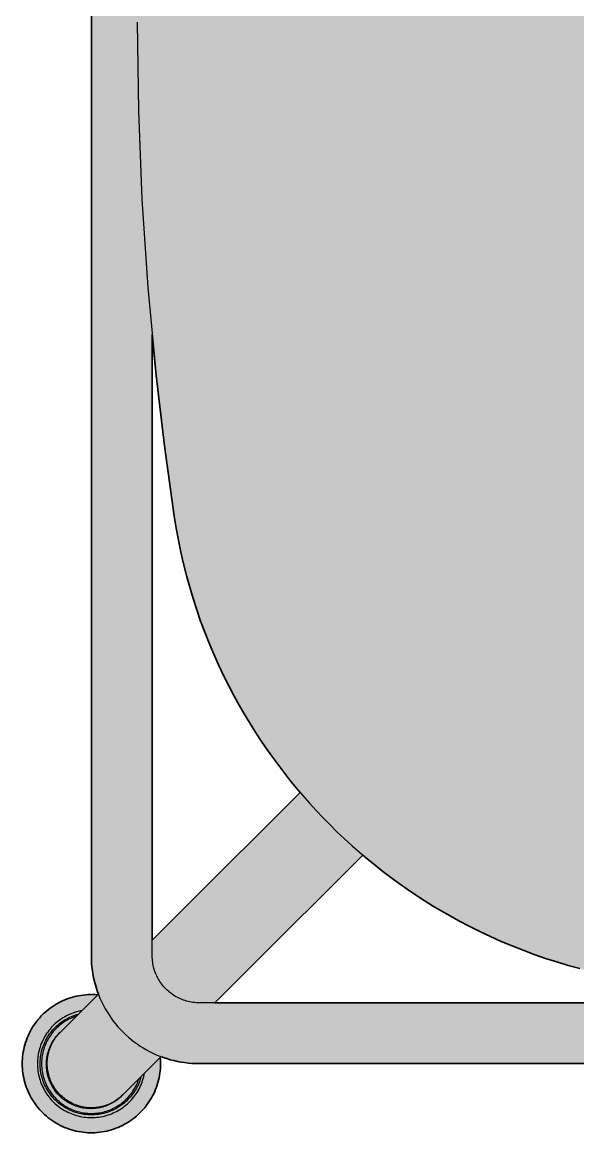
# Model space of a CAD drawing. Header units: millimetres. Extents: x 0 to 1653, y 0 to 653.
# Drawn here: x 1251 to 1351.4, y 157.4 to 358.2 of the extents above; entities that cross this region are included whole.
import ezdxf

# ---------------------------------------------------------------- set-up
doc = ezdxf.new("R2010")
doc.units = ezdxf.units.MM
doc.layers.add('Blocks', color=7, linetype='Continuous')
doc.layers.add('Blocks$Fill', color=7, linetype='Continuous', true_color=0xffffff)
doc.layers.add('Blocks$Inner', color=7, linetype='Continuous', lineweight=25, true_color=0x007f00)
doc.layers.add('Blocks$Outline', color=7, linetype='Continuous', lineweight=35, true_color=0xff3f3f)

# ---------------------------------------------------------------- blocks, each defined once
blk = doc.blocks.new('Soft Edge 80 Barstool Low Top')
at = {"layer": 'Blocks$Fill'}
h = blk.add_hatch(color=256, dxfattribs=at)
h.paths.add_polyline_path([(492.3, -162.5), (492.26, -163.25), (492.25, -163.63), (492.26, -164.07), (492.28, -164.5), (492.32, -164.93), (492.37, -165.35), (492.44, -165.78), (492.52, -166.2), (492.61, -166.63), (492.72, -167.04), (492.85, -167.46), (492.99, -167.86), (493.14, -168.27), (493.31, -168.67), (493.49, -169.06), (493.68, -169.44), (493.89, -169.82), (494.11, -170.19), (494.34, -170.56), (494.59, -170.91), (494.84, -171.26), (495.11, -171.59), (495.39, -171.92), (495.68, -172.24), (495.99, -172.55), (496.3, -172.85), (496.62, -173.13), (496.96, -173.41), (497.3, -173.67), (497.65, -173.92), (498.01, -174.16), (498.38, -174.39), (498.75, -174.6), (499.13, -174.8), (499.52, -174.99), (499.92, -175.16), (500.32, -175.32), (500.72, -175.47), (501.13, -175.6), (501.55, -175.72), (501.97, -175.82), (502.39, -175.91), (502.82, -175.98), (503.24, -176.04), (503.67, -176.09), (504.1, -176.12), (504.53, -176.13), (504.97, -176.13), (505.4, -176.12), (505.83, -176.09), (506.26, -176.04), (506.68, -175.98), (507.11, -175.91), (507.53, -175.82), (507.95, -175.72), (508.37, -175.6), (508.78, -175.47), (509.18, -175.32), (509.58, -175.16), (509.98, -174.99), (510.37, -174.8), (510.75, -174.6), (511.12, -174.39), (511.49, -174.16), (511.85, -173.92), (512.2, -173.67), (512.54, -173.41), (512.88, -173.13), (513.2, -172.85), (513.51, -172.55), (513.81, -172.24), (514.11, -171.92), (514.39, -171.59), (514.66, -171.26), (514.91, -170.91), (515.16, -170.56), (515.39, -170.19), (515.61, -169.82), (515.82, -169.44), (516.01, -169.06), (516.19, -168.67), (516.36, -168.27), (516.51, -167.86), (516.65, -167.46), (516.78, -167.04), (516.89, -166.63), (516.98, -166.2), (517.06, -165.78), (517.13, -165.35), (517.18, -164.93), (517.22, -164.5), (517.24, -164.07), (517.25, -163.63), (517.24, -163.2), (517.22, -162.77), (517.18, -162.34), (517.13, -161.91), (517.06, -161.48), (516.98, -161.06), (516.88, -160.63), (516.77, -160.22), (516.65, -159.8), (516.51, -159.39), (516.35, -158.99), (516.19, -158.59), (516, -158.2), (515.81, -157.81), (515.6, -157.43), (515.38, -157.06), (515.15, -156.69), (514.9, -156.34), (514.64, -155.99), (514.37, -155.65), (514.09, -155.33), (513.8, -155.01), (513.49, -154.7), (513.18, -154.4), (512.85, -154.12), (512.52, -153.84), (512.18, -153.58), (511.82, -153.33), (511.46, -153.09), (511.09, -152.86), (510.72, -152.65), (510.33, -152.45), (509.94, -152.26), (509.55, -152.09), (509.14, -151.93), (508.74, -151.79), (508.32, -151.66), (507.91, -151.54), (507.49, -151.44), (507.06, -151.35), (506.64, -151.28), (506.21, -151.22), (505.78, -151.18), (505.34, -151.15), (504.91, -151.13), (504.48, -151.14), (504.05, -151.15), (503.61, -151.19), (503.48, -151.05), (503.84, -150.03), (504.03, -149.39), (504.19, -148.75), (504.34, -148.1), (504.47, -147.45), (504.57, -146.79), (504.65, -146.13), (504.7, -145.46), (504.74, -144.8), (504.75, -144.13), (504.74, 194.11), (504.7, 194.77), (504.65, 195.43), (504.57, 196.09), (504.47, 196.75), (504.34, 197.41), (504.19, 198.06), (504.03, 198.7), (503.84, 199.34), (503.62, 199.97), (503.48, 200.36), (503.61, 200.49), (504.48, 200.44), (504.91, 200.44), (505.34, 200.45), (505.78, 200.48), (506.21, 200.52), (506.64, 200.58), (507.06, 200.66), (507.49, 200.74), (507.91, 200.84), (508.32, 200.96), (508.74, 201.09), (509.14, 201.24), (509.55, 201.4), (509.94, 201.57), (510.33, 201.76), (510.72, 201.96), (511.09, 202.17), (511.46, 202.39), (511.82, 202.63), (512.18, 202.88), (512.52, 203.15), (512.85, 203.42), (513.18, 203.71), (513.49, 204.01), (513.8, 204.31), (514.09, 204.63), (514.37, 204.96), (514.64, 205.3), (514.9, 205.64), (515.15, 206), (515.38, 206.36), (515.6, 206.74), (515.81, 207.12), (516, 207.5), (516.19, 207.89), (516.35, 208.29), (516.51, 208.7), (516.65, 209.11), (516.77, 209.52), (516.88, 209.94), (516.98, 210.36), (517.06, 210.79), (517.13, 211.21), (517.18, 211.64), (517.22, 212.07), (517.24, 212.51), (517.25, 212.94), (517.24, 213.37), (517.22, 213.8), (517.18, 214.23), (517.13, 214.66), (517.06, 215.09), (516.98, 215.51), (516.89, 215.93), (516.78, 216.35), (516.65, 216.76), (516.51, 217.17), (516.36, 217.57), (516.19, 217.97), (516.01, 218.36), (515.82, 218.75), (515.61, 219.13), (515.39, 219.5), (515.16, 219.86), (514.91, 220.22), (514.66, 220.56), (514.39, 220.9), (514.11, 221.23), (513.81, 221.55), (513.51, 221.85), (513.2, 222.15), (512.88, 222.44), (512.54, 222.71), (512.2, 222.98), (511.85, 223.23), (511.49, 223.47), (511.12, 223.69), (510.75, 223.91), (510.37, 224.11), (509.98, 224.29), (509.58, 224.47), (509.18, 224.63), (508.78, 224.77), (508.37, 224.91), (507.95, 225.02), (507.53, 225.13), (507.11, 225.21), (506.68, 225.29), (506.26, 225.35), (505.83, 225.39), (505.4, 225.42), (504.97, 225.44), (504.53, 225.44), (504.1, 225.42), (503.67, 225.39), (503.24, 225.35), (502.82, 225.29), (502.39, 225.21), (501.97, 225.13), (501.55, 225.02), (501.13, 224.91), (500.72, 224.77), (500.32, 224.63), (499.92, 224.47), (499.52, 224.29), (499.13, 224.11), (498.75, 223.91), (498.38, 223.69), (498.01, 223.47), (497.65, 223.23), (497.3, 222.98), (496.96, 222.71), (496.62, 222.44), (496.3, 222.15), (495.99, 221.85), (495.68, 221.55), (495.39, 221.23), (495.11, 220.9), (494.84, 220.56), (494.59, 220.22), (494.34, 219.86), (494.11, 219.5), (493.89, 219.13), (493.68, 218.75), (493.49, 218.36), (493.31, 217.97), (493.14, 217.57), (492.99, 217.17), (492.85, 216.76), (492.72, 216.35), (492.61, 215.93), (492.52, 215.51), (492.44, 215.09), (492.37, 214.66), (492.32, 214.23), (492.28, 213.8), (492.26, 213.37), (492.25, 212.94), (492.26, 212.56), (492.27, 212.18), (492.3, 211.8), (492.17, 211.67), (491.15, 212.03), (490.51, 212.22), (489.87, 212.39), (489.22, 212.53), (488.56, 212.66), (487.9, 212.76), (487.24, 212.84), (486.58, 212.89), (485.92, 212.93), (485.25, 212.94), (147.01, 212.93), (145.68, 212.84), (145.02, 212.76), (144.36, 212.66), (143.71, 212.53), (143.06, 212.39), (142.42, 212.22), (141.78, 212.03), (141.15, 211.81), (140.76, 211.67), (140.62, 211.8), (140.67, 212.56), (140.68, 212.94), (140.67, 213.37), (140.65, 213.8), (140.61, 214.23), (140.56, 214.66), (140.49, 215.09), (140.41, 215.51), (140.31, 215.93), (140.2, 216.35), (140.08, 216.76), (139.94, 217.17), (139.79, 217.57), (139.62, 217.97), (139.44, 218.36), (139.24, 218.75), (139.04, 219.13), (138.82, 219.5), (138.58, 219.86), (138.34, 220.22), (138.08, 220.56), (137.81, 220.9), (137.53, 221.23), (137.24, 221.55), (136.94, 221.85), (136.63, 222.15), (136.3, 222.44), (135.97, 222.71), (135.63, 222.98), (135.28, 223.23), (134.92, 223.47), (134.55, 223.69), (134.18, 223.91), (133.79, 224.11), (133.4, 224.29), (133.01, 224.47), (132.61, 224.63), (132.2, 224.77), (131.79, 224.91), (131.38, 225.02), (130.96, 225.13), (130.54, 225.21), (130.11, 225.29), (129.68, 225.35), (129.25, 225.39), (128.82, 225.42), (128.39, 225.44), (127.96, 225.44), (127.53, 225.42), (127.1, 225.39), (126.67, 225.35), (126.24, 225.29), (125.82, 225.21), (125.39, 225.13), (124.98, 225.02), (124.56, 224.91), (124.15, 224.77), (123.74, 224.63), (123.34, 224.47), (122.95, 224.29), (122.56, 224.11), (122.18, 223.91), (121.8, 223.69), (121.43, 223.47), (121.08, 223.23), (120.72, 222.98), (120.38, 222.71), (120.05, 222.44), (119.73, 222.15), (119.41, 221.85), (119.11, 221.55), (118.82, 221.23), (118.54, 220.9), (118.27, 220.56), (118.01, 220.22), (117.77, 219.86), (117.54, 219.5), (117.32, 219.13), (117.11, 218.75), (116.91, 218.36), (116.73, 217.97), (116.57, 217.57), (116.41, 217.17), (116.27, 216.76), (116.15, 216.35), (116.04, 215.93), (115.94, 215.51), (115.86, 215.09), (115.8, 214.66), (115.74, 214.23), (115.71, 213.8), (115.68, 213.37), (115.68, 212.94), (115.68, 212.51), (115.71, 212.07), (115.74, 211.64), (115.8, 211.21), (115.86, 210.79), (115.94, 210.36), (116.04, 209.94), (116.15, 209.52), (116.28, 209.11), (116.42, 208.7), (116.57, 208.29), (116.74, 207.89), (116.92, 207.5), (117.12, 207.12), (117.32, 206.74), (117.55, 206.36), (117.78, 206), (118.03, 205.64), (118.28, 205.3), (118.55, 204.96), (118.84, 204.63), (119.13, 204.31), (119.43, 204.01), (119.75, 203.71), (120.07, 203.42), (120.41, 203.15), (120.75, 202.88), (121.1, 202.63), (121.46, 202.39), (121.83, 202.17), (122.21, 201.96), (122.59, 201.76), (122.98, 201.57), (123.38, 201.4), (123.78, 201.24), (124.19, 201.09), (124.6, 200.96), (125.02, 200.84), (125.44, 200.74), (125.86, 200.66), (126.29, 200.58), (126.72, 200.52), (127.15, 200.48), (127.58, 200.45), (128.01, 200.44), (128.45, 200.44), (128.88, 200.46), (129.31, 200.49), (129.45, 200.36), (129.09, 199.34), (128.9, 198.7), (128.73, 198.06), (128.58, 197.41), (128.46, 196.75), (128.36, 196.09), (128.28, 195.43), (128.22, 194.77), (128.19, 194.11), (128.18, 193.44), (128.19, -144.8), (128.22, -145.46), (128.28, -146.13), (128.36, -146.79), (128.46, -147.45), (128.58, -148.1), (128.73, -148.75), (128.9, -149.39), (129.09, -150.03), (129.3, -150.66), (129.45, -151.05), (129.31, -151.19), (128.45, -151.14), (128.01, -151.13), (127.58, -151.15), (127.15, -151.18), (126.72, -151.22), (126.29, -151.28), (125.86, -151.35), (125.44, -151.44), (125.02, -151.54), (124.6, -151.66), (124.19, -151.79), (123.78, -151.93), (123.38, -152.09), (122.98, -152.26), (122.59, -152.45), (122.21, -152.65), (121.83, -152.86), (121.46, -153.09), (121.1, -153.33), (120.75, -153.58), (120.41, -153.84), (120.07, -154.12), (119.75, -154.4), (119.43, -154.7), (119.13, -155.01), (118.84, -155.33), (118.55, -155.65), (118.28, -155.99), (118.03, -156.34), (117.78, -156.69), (117.55, -157.06), (117.32, -157.43), (117.12, -157.81), (116.92, -158.2), (116.74, -158.59), (116.57, -158.99), (116.42, -159.39), (116.28, -159.8), (116.15, -160.22), (116.04, -160.63), (115.94, -161.06), (115.86, -161.48), (115.8, -161.91), (115.74, -162.34), (115.71, -162.77), (115.68, -163.2), (115.68, -163.63), (115.68, -164.07), (115.71, -164.5), (115.74, -164.93), (115.8, -165.35), (115.86, -165.78), (115.94, -166.2), (116.04, -166.63), (116.15, -167.04), (116.27, -167.46), (116.41, -167.86), (116.57, -168.27), (116.73, -168.67), (116.91, -169.06), (117.11, -169.44), (117.32, -169.82), (117.54, -170.19), (117.77, -170.56), (118.01, -170.91), (118.27, -171.26), (118.54, -171.59), (118.82, -171.92), (119.11, -172.24), (119.41, -172.55), (119.73, -172.85), (120.05, -173.13), (120.38, -173.41), (120.72, -173.67), (121.08, -173.92), (121.43, -174.16), (121.8, -174.39), (122.18, -174.6), (122.56, -174.8), (122.95, -174.99), (123.34, -175.16), (123.74, -175.32), (124.15, -175.47), (124.56, -175.6), (124.98, -175.72), (125.39, -175.82), (125.82, -175.91), (126.24, -175.98), (126.67, -176.04), (127.1, -176.09), (127.53, -176.12), (127.96, -176.13), (128.39, -176.13), (128.82, -176.12), (129.25, -176.09), (129.68, -176.04), (130.11, -175.98), (130.54, -175.91), (130.96, -175.82), (131.38, -175.72), (131.79, -175.6), (132.2, -175.47), (132.61, -175.32), (133.01, -175.16), (133.4, -174.99), (133.79, -174.8), (134.18, -174.6), (134.55, -174.39), (134.92, -174.16), (135.28, -173.92), (135.63, -173.67), (135.97, -173.41), (136.3, -173.13), (136.63, -172.85), (136.94, -172.55), (137.24, -172.24), (137.53, -171.92), (137.81, -171.59), (138.08, -171.26), (138.34, -170.91), (138.58, -170.56), (138.82, -170.19), (139.04, -169.82), (139.24, -169.44), (139.44, -169.06), (139.62, -168.67), (139.79, -168.27), (139.94, -167.86), (140.08, -167.46), (140.2, -167.04), (140.31, -166.63), (140.41, -166.2), (140.49, -165.78), (140.56, -165.35), (140.61, -164.93), (140.65, -164.5), (140.67, -164.07), (140.68, -163.63), (140.67, -163.25), (140.65, -162.88), (140.62, -162.5), (140.76, -162.36), (141.78, -162.72), (142.42, -162.91), (143.06, -163.08), (143.71, -163.23), (144.36, -163.35), (145.02, -163.45), (145.68, -163.53), (146.35, -163.59), (147.01, -163.62), (147.68, -163.63), (485.92, -163.62), (486.58, -163.59), (487.24, -163.53), (487.9, -163.45), (488.56, -163.35), (489.22, -163.23), (489.87, -163.08), (490.51, -162.91), (491.15, -162.72), (491.78, -162.51), (492.17, -162.36)], flags=0)
h.paths.add_polyline_path([(467.03, 163.9), (493.75, 190.63), (493.75, 81.09), (491.55, 101.26), (489.78, 113.97), (489.43, 116.14), (489.03, 118.3), (488.59, 120.44), (488.1, 122.57), (487.56, 124.67), (486.99, 126.76), (486.37, 128.83), (485.71, 130.88), (485, 132.91), (484.25, 134.92), (483.47, 136.91), (482.64, 138.88), (481.77, 140.83), (480.86, 142.75), (479.91, 144.65), (478.92, 146.53), (478.04, 148.13), (477.13, 149.72), (476.19, 151.28), (475.22, 152.83), (474.23, 154.35), (473.21, 155.86), (472.16, 157.35), (471.09, 158.82), (469.99, 160.26), (468.86, 161.69), (467.71, 163.09)], flags=0)
h.paths.add_polyline_path([(455.71, 175.22), (453.5, 177.05), (452.07, 178.18), (450.63, 179.28), (449.16, 180.35), (447.67, 181.4), (446.16, 182.42), (444.64, 183.41), (443.09, 184.38), (441.52, 185.32), (439.94, 186.23), (438.34, 187.11), (436.46, 188.1), (434.56, 189.05), (432.64, 189.96), (430.69, 190.83), (428.72, 191.66), (426.73, 192.44), (424.72, 193.19), (422.69, 193.9), (420.64, 194.56), (418.57, 195.18), (416.48, 195.75), (414.38, 196.29), (412.25, 196.78), (410.11, 197.22), (407.95, 197.62), (405.78, 197.97), (393.07, 199.74), (380.33, 201.24), (372.9, 201.94), (482.44, 201.94)], flags=0)
h.paths.add_polyline_path([(259.9, 201.94), (228.15, 198.12), (224.79, 197.59), (221.45, 196.94), (218.13, 196.19), (214.85, 195.32), (211.59, 194.34), (208.37, 193.25), (205.19, 192.05), (202.05, 190.74), (198.96, 189.33), (195.91, 187.81), (192.93, 186.19), (189.99, 184.47), (187.12, 182.65), (184.31, 180.73), (181.57, 178.72), (178.9, 176.62), (177.22, 175.21), (150.49, 201.94)], flags=0)
h.paths.add_polyline_path([(165.91, 163.9), (162.39, 159.55), (160.38, 156.81), (158.47, 154), (156.65, 151.12), (154.93, 148.19), (153.31, 145.2), (151.79, 142.16), (150.38, 139.06), (149.07, 135.93), (147.87, 132.74), (146.78, 129.52), (145.8, 126.27), (144.93, 122.98), (144.17, 119.67), (143.53, 116.33), (143, 112.97), (140.65, 95.4), (139.18, 81.22), (139.18, 190.63)], flags=0)
h.paths.add_polyline_path([(139.18, -31.79), (141.37, -51.95), (143.15, -64.66), (143.5, -66.84), (143.9, -69), (144.34, -71.14), (144.83, -73.26), (145.36, -75.37), (145.94, -77.46), (146.56, -79.53), (147.22, -81.58), (147.92, -83.61), (148.67, -85.62), (149.46, -87.61), (150.29, -89.58), (151.16, -91.52), (152.07, -93.45), (153.02, -95.35), (154, -97.22), (154.89, -98.83), (155.8, -100.41), (156.74, -101.97), (157.7, -103.52), (158.7, -105.05), (159.72, -106.56), (160.76, -108.04), (161.84, -109.51), (162.94, -110.96), (164.06, -112.38), (165.21, -113.79), (165.9, -114.6), (139.18, -141.32)], flags=0)
h.paths.add_polyline_path([(177.21, -125.91), (179.43, -127.75), (180.85, -128.87), (182.3, -129.97), (183.77, -131.05), (185.25, -132.09), (186.76, -133.11), (188.29, -134.11), (189.84, -135.07), (191.4, -136.01), (192.98, -136.92), (194.59, -137.81), (196.46, -138.79), (198.36, -139.74), (200.29, -140.65), (202.23, -141.52), (204.2, -142.35), (206.19, -143.14), (208.2, -143.88), (210.23, -144.59), (212.28, -145.25), (214.35, -145.87), (216.44, -146.45), (218.55, -146.98), (220.67, -147.47), (222.81, -147.91), (224.97, -148.31), (227.15, -148.66), (239.86, -150.44), (252.6, -151.94), (260.02, -152.63), (150.49, -152.63)], flags=0)
h.paths.add_polyline_path([(373.03, -152.63), (404.78, -148.81), (408.14, -148.28), (411.48, -147.64), (414.79, -146.88), (418.08, -146.01), (421.33, -145.03), (424.55, -143.94), (427.74, -142.74), (430.87, -141.43), (433.97, -140.02), (437.01, -138.5), (440, -136.88), (442.93, -135.16), (445.81, -133.34), (448.62, -131.43), (451.36, -129.42), (454.03, -127.32), (455.71, -125.9), (482.44, -152.63)], flags=0)
h.paths.add_polyline_path([(467.02, -114.59), (470.53, -110.24), (472.54, -107.5), (474.46, -104.69), (476.28, -101.82), (478, -98.88), (479.62, -95.89), (481.14, -92.85), (482.55, -89.76), (483.86, -86.62), (485.05, -83.44), (486.15, -80.22), (487.13, -76.96), (488, -73.68), (488.75, -70.36), (489.4, -67.02), (489.93, -63.66), (492.28, -46.09), (493.75, -31.91), (493.75, -141.32)], flags=0)
at = {"layer": 'Blocks$Inner'}
for p, q in [((139.18, -144.13), (139.18, -31.79)), ((165.9, -114.6), (144.83, -135.66)), ((156.15, -146.98), (177.21, -125.91)), ((129.45, -151.05), (122.52, -157.97)), ((260.02, -152.63), (147.68, -152.63)), ((140.76, -162.36), (133.84, -169.29)), ((133.68, -169.44), (133.84, -169.29))]:
    blk.add_line(p, q, dxfattribs=at)
for points in [[(128.18, 193.44), (128.18, -144.13), (128.19, -144.8), (128.22, -145.46), (128.28, -146.13), (128.36, -146.79), (128.46, -147.45), (128.58, -148.1), (128.73, -148.75), (128.9, -149.39), (129.09, -150.03), (129.3, -150.66), (129.54, -151.29), (129.79, -151.9), (130.07, -152.51), (130.36, -153.1), (130.68, -153.69), (131.02, -154.27), (131.37, -154.83), (131.75, -155.38), (132.14, -155.92), (132.55, -156.44), (132.98, -156.95), (133.42, -157.44), (133.89, -157.92), (134.37, -158.38), (134.86, -158.83), (135.37, -159.26), (135.89, -159.67), (136.43, -160.06), (136.98, -160.44), (137.54, -160.79), (138.12, -161.13), (138.7, -161.45), (139.3, -161.74), (139.91, -162.02), (140.52, -162.27), (141.15, -162.51), (141.78, -162.72), (142.42, -162.91), (143.06, -163.08), (143.71, -163.23), (144.36, -163.35), (145.02, -163.45), (145.68, -163.53), (146.35, -163.59), (147.01, -163.62), (147.68, -163.63), (485.25, -163.63)], [(136.46, 24.65), (136.68, 8.65), (137.32, -7.33), (138.38, -23.29), (139.87, -39.21), (141.37, -51.95), (143.15, -64.66), (143.5, -66.84), (143.9, -69), (144.34, -71.14), (144.83, -73.26), (145.36, -75.37), (145.94, -77.46), (146.56, -79.53), (147.22, -81.58), (147.92, -83.61), (148.67, -85.62), (149.46, -87.61), (150.29, -89.58), (151.16, -91.52), (152.07, -93.45), (153.02, -95.35), (154, -97.22), (154.89, -98.83), (155.8, -100.41), (156.74, -101.97), (157.7, -103.52), (158.7, -105.05), (159.72, -106.56), (160.76, -108.04), (161.84, -109.51), (162.94, -110.96), (164.06, -112.38), (165.21, -113.79), (166.39, -115.17), (167.59, -116.53), (168.81, -117.87), (170.06, -119.19), (171.33, -120.48), (172.62, -121.75), (173.94, -123), (175.28, -124.22), (176.64, -125.42), (178.02, -126.6), (179.43, -127.75), (180.85, -128.87), (182.3, -129.97), (183.77, -131.05), (185.25, -132.09), (186.76, -133.11), (188.29, -134.11), (189.84, -135.07), (191.4, -136.01), (192.98, -136.92), (194.59, -137.81), (196.46, -138.79), (198.36, -139.74), (200.29, -140.65), (202.23, -141.52), (204.2, -142.35), (206.19, -143.14), (208.2, -143.88), (210.23, -144.59), (212.28, -145.25), (214.35, -145.87), (216.44, -146.45)], [(144.83, -135.66), (139.18, -141.32)], [(147.68, -152.63), (147.39, -152.63), (147.1, -152.61), (146.81, -152.59), (146.52, -152.55), (146.23, -152.51), (145.95, -152.46), (145.66, -152.39), (145.38, -152.32), (145.1, -152.24), (144.83, -152.14), (144.56, -152.04), (144.29, -151.93), (144.03, -151.81), (143.77, -151.68), (143.51, -151.54), (143.26, -151.4), (143.01, -151.24), (142.77, -151.08), (142.54, -150.91), (142.31, -150.73), (142.09, -150.54), (141.87, -150.35), (141.67, -150.14), (141.46, -149.94), (141.27, -149.72), (141.08, -149.5), (140.9, -149.27), (140.73, -149.04), (140.57, -148.8), (140.41, -148.55), (140.27, -148.3), (140.13, -148.04), (140, -147.78), (139.88, -147.52), (139.77, -147.25), (139.67, -146.98), (139.57, -146.7), (139.49, -146.43), (139.42, -146.15), (139.35, -145.86), (139.3, -145.58), (139.26, -145.29), (139.22, -145), (139.2, -144.71), (139.18, -144.42), (139.18, -144.13)], [(150.49, -152.63), (156.15, -146.98)], [(140.62, -162.5), (140.65, -162.88), (140.67, -163.25), (140.68, -163.63), (140.67, -164.07), (140.65, -164.5), (140.61, -164.93), (140.56, -165.35), (140.49, -165.78), (140.41, -166.2), (140.31, -166.63), (140.2, -167.04), (140.08, -167.46), (139.94, -167.86), (139.79, -168.27), (139.62, -168.67), (139.44, -169.06), (139.24, -169.44), (139.04, -169.82), (138.82, -170.19), (138.58, -170.56), (138.34, -170.91), (138.08, -171.26), (137.81, -171.59), (137.53, -171.92), (137.24, -172.24), (136.94, -172.55), (136.63, -172.85), (136.3, -173.13), (135.97, -173.41), (135.63, -173.67), (135.28, -173.92), (134.92, -174.16), (134.55, -174.39), (134.18, -174.6), (133.79, -174.8), (133.4, -174.99), (133.01, -175.16), (132.61, -175.32), (132.2, -175.47), (131.79, -175.6), (131.38, -175.72), (130.96, -175.82), (130.54, -175.91), (130.11, -175.98), (129.68, -176.04), (129.25, -176.09), (128.82, -176.12), (128.39, -176.13), (127.96, -176.13), (127.53, -176.12), (127.1, -176.09), (126.67, -176.04), (126.24, -175.98), (125.82, -175.91), (125.39, -175.82), (124.98, -175.72), (124.56, -175.6), (124.15, -175.47), (123.74, -175.32), (123.34, -175.16), (122.95, -174.99), (122.56, -174.8), (122.18, -174.6), (121.8, -174.39), (121.43, -174.16), (121.08, -173.92), (120.72, -173.67), (120.38, -173.41), (120.05, -173.13), (119.73, -172.85), (119.41, -172.55), (119.11, -172.24), (118.82, -171.92), (118.54, -171.59), (118.27, -171.26), (118.01, -170.91), (117.77, -170.56), (117.54, -170.19), (117.32, -169.82), (117.11, -169.44), (116.91, -169.06), (116.73, -168.67), (116.57, -168.27), (116.41, -167.86), (116.27, -167.46), (116.15, -167.04), (116.04, -166.63), (115.94, -166.2), (115.86, -165.78), (115.8, -165.35), (115.74, -164.93), (115.71, -164.5), (115.68, -164.07), (115.68, -163.63), (115.68, -163.2), (115.71, -162.77), (115.74, -162.34), (115.8, -161.91), (115.86, -161.48), (115.94, -161.06), (116.04, -160.63), (116.15, -160.22), (116.28, -159.8), (116.42, -159.39), (116.57, -158.99), (116.74, -158.59), (116.92, -158.2), (117.12, -157.81), (117.32, -157.43), (117.55, -157.06), (117.78, -156.69), (118.03, -156.34), (118.28, -155.99), (118.55, -155.65), (118.84, -155.33), (119.13, -155.01), (119.43, -154.7), (119.75, -154.4), (120.07, -154.12), (120.41, -153.84), (120.75, -153.58), (121.1, -153.33), (121.46, -153.09), (121.83, -152.86), (122.21, -152.65), (122.59, -152.45), (122.98, -152.26), (123.38, -152.09), (123.78, -151.93), (124.19, -151.79), (124.6, -151.66), (125.02, -151.54), (125.44, -151.44), (125.86, -151.35), (126.29, -151.28), (126.72, -151.22), (127.15, -151.18), (127.58, -151.15), (128.01, -151.13), (128.45, -151.14), (128.88, -151.15), (129.31, -151.19)], [(126.46, -154.04), (126.13, -154.1), (125.8, -154.18), (125.47, -154.27), (125.14, -154.37), (124.82, -154.48), (124.51, -154.6), (124.19, -154.73), (123.89, -154.88), (123.58, -155.03), (123.29, -155.2), (123, -155.37), (122.71, -155.56), (122.43, -155.75), (122.16, -155.96), (121.9, -156.17), (121.64, -156.4), (121.39, -156.63), (121.15, -156.87), (120.92, -157.12), (120.7, -157.38), (120.49, -157.64), (120.28, -157.91), (120.09, -158.19), (119.9, -158.47), (119.73, -158.77), (119.56, -159.06), (119.41, -159.37), (119.27, -159.67), (119.13, -159.99), (119.01, -160.3), (118.9, -160.63), (118.8, -160.95), (118.71, -161.28), (118.64, -161.61), (118.57, -161.94), (118.52, -162.28), (118.48, -162.62), (118.45, -162.95), (118.43, -163.29), (118.43, -163.63), (118.43, -163.97), (118.45, -164.31), (118.48, -164.65), (118.52, -164.99), (118.57, -165.33), (118.64, -165.66), (118.72, -165.99), (118.8, -166.32), (118.9, -166.64), (119.01, -166.97), (119.13, -167.28), (119.27, -167.6), (119.41, -167.9), (119.57, -168.21), (119.73, -168.51), (119.91, -168.8), (120.09, -169.08), (120.29, -169.36), (120.49, -169.63), (120.7, -169.9), (120.93, -170.15), (121.16, -170.4), (121.4, -170.64), (121.65, -170.87), (121.9, -171.1), (122.17, -171.31), (122.44, -171.52), (122.72, -171.71), (123, -171.9), (123.29, -172.07), (123.59, -172.24), (123.89, -172.39), (124.2, -172.54), (124.52, -172.67), (124.83, -172.79), (125.15, -172.9), (125.48, -173), (125.81, -173.09), (126.14, -173.17), (126.47, -173.23), (126.81, -173.29), (127.15, -173.33), (127.48, -173.36), (127.82, -173.38), (128.16, -173.38), (128.5, -173.38), (128.84, -173.36), (129.18, -173.33), (129.52, -173.29), (129.86, -173.24), (130.19, -173.17), (130.52, -173.1), (130.85, -173.01), (131.18, -172.91), (131.5, -172.8), (131.81, -172.68), (132.13, -172.55), (132.44, -172.4), (132.74, -172.25), (133.04, -172.09), (133.33, -171.91), (133.61, -171.73), (133.89, -171.53), (134.17, -171.33), (134.43, -171.11), (134.69, -170.89), (134.94, -170.66), (135.18, -170.42), (135.41, -170.17), (135.63, -169.92), (135.85, -169.65), (136.05, -169.38), (136.25, -169.1), (136.43, -168.82), (136.61, -168.53), (136.78, -168.23), (136.93, -167.93), (137.07, -167.62), (137.21, -167.31), (137.33, -166.99), (137.44, -166.67), (137.54, -166.34), (137.63, -166.01), (137.71, -165.68), (137.77, -165.35)], [(137.14, -165.99), (137.05, -166.3), (136.95, -166.6), (136.85, -166.9), (136.73, -167.2), (136.6, -167.49), (136.46, -167.78), (136.31, -168.07), (136.15, -168.34), (135.99, -168.62), (135.81, -168.88), (135.62, -169.15), (135.43, -169.4), (135.22, -169.65), (135.01, -169.89), (134.79, -170.12), (134.56, -170.34), (134.33, -170.56), (134.08, -170.77), (133.83, -170.97), (133.58, -171.16), (133.31, -171.34), (133.04, -171.52), (132.77, -171.68), (132.49, -171.83), (132.2, -171.98), (131.91, -172.11), (131.62, -172.24), (131.32, -172.35), (131.01, -172.45), (130.71, -172.55), (130.4, -172.63), (130.08, -172.7), (129.77, -172.76), (129.45, -172.81), (129.14, -172.85), (128.82, -172.88), (128.5, -172.89), (128.18, -172.9), (127.85, -172.89), (127.53, -172.88), (127.21, -172.85), (126.89, -172.81), (126.57, -172.76), (126.26, -172.7), (125.94, -172.63), (125.63, -172.54), (125.33, -172.45), (125.02, -172.34), (124.72, -172.23), (124.42, -172.1), (124.13, -171.97), (123.84, -171.82), (123.56, -171.67), (123.29, -171.5), (123.02, -171.33), (122.75, -171.14), (122.49, -170.95), (122.24, -170.75), (122, -170.54), (121.76, -170.32), (121.53, -170.09), (121.31, -169.86), (121.1, -169.62), (120.9, -169.37), (120.7, -169.11), (120.52, -168.85), (120.34, -168.58), (120.17, -168.3), (120.02, -168.02), (119.87, -167.73), (119.73, -167.44), (119.6, -167.15), (119.49, -166.85), (119.38, -166.54), (119.28, -166.24), (119.2, -165.93), (119.13, -165.61), (119.06, -165.3), (119.01, -164.98), (118.97, -164.66), (118.94, -164.34), (118.92, -164.02), (118.91, -163.7), (118.92, -163.37), (118.93, -163.05), (118.96, -162.73), (118.99, -162.41), (119.04, -162.09), (119.1, -161.78), (119.17, -161.46), (119.25, -161.15), (119.34, -160.84), (119.44, -160.54), (119.56, -160.24), (119.68, -159.94), (119.81, -159.64), (119.96, -159.36), (120.11, -159.07), (120.27, -158.8), (120.45, -158.52), (120.63, -158.26), (120.82, -158), (121.02, -157.75), (121.23, -157.5), (121.45, -157.27), (121.67, -157.04), (121.91, -156.81), (122.15, -156.6), (122.39, -156.39), (122.65, -156.2), (122.91, -156.01), (123.18, -155.83), (123.45, -155.66), (123.73, -155.5), (124.02, -155.35), (124.31, -155.21), (124.6, -155.09), (124.9, -154.97), (125.21, -154.86), (125.51, -154.76), (125.82, -154.67)], [(125.43, -155.06), (125.14, -155.16), (124.85, -155.27), (124.56, -155.39), (124.28, -155.52), (124, -155.66), (123.73, -155.81), (123.46, -155.97), (123.2, -156.13), (122.94, -156.31), (122.69, -156.5), (122.45, -156.69), (122.21, -156.89), (121.99, -157.1), (121.76, -157.32), (121.55, -157.54), (121.34, -157.78), (121.14, -158.02), (120.96, -158.26), (120.77, -158.51), (120.6, -158.77), (120.44, -159.04), (120.28, -159.31), (120.14, -159.58), (120, -159.86), (119.88, -160.15), (119.76, -160.44), (119.66, -160.73), (119.56, -161.02), (119.48, -161.32), (119.4, -161.62), (119.34, -161.93), (119.29, -162.23), (119.24, -162.54), (119.21, -162.85), (119.19, -163.16), (119.18, -163.47), (119.18, -163.78), (119.19, -164.09), (119.21, -164.4), (119.24, -164.71), (119.28, -165.02), (119.34, -165.33), (119.4, -165.63), (119.47, -165.93), (119.56, -166.23), (119.65, -166.53), (119.76, -166.82), (119.87, -167.11), (120, -167.39), (120.13, -167.67), (120.28, -167.95), (120.43, -168.22), (120.6, -168.48), (120.77, -168.74), (120.95, -169), (121.14, -169.24), (121.34, -169.48), (121.54, -169.71), (121.76, -169.94), (121.98, -170.16), (122.21, -170.37), (122.44, -170.57), (122.69, -170.76), (122.93, -170.95), (123.19, -171.13), (123.45, -171.29), (123.72, -171.45), (123.99, -171.6), (124.27, -171.74), (124.55, -171.87), (124.84, -171.99), (125.13, -172.1), (125.42, -172.2), (125.72, -172.29), (126.02, -172.37), (126.32, -172.44), (126.63, -172.5), (126.94, -172.55), (127.25, -172.59), (127.55, -172.61), (127.87, -172.63), (128.18, -172.63)], [(128.2, -171.61), (128.04, -171.77), (127.77, -171.76), (127.49, -171.75), (127.21, -171.72), (126.94, -171.69), (126.67, -171.65), (126.39, -171.59), (126.12, -171.53), (125.86, -171.46), (125.59, -171.38), (125.33, -171.29), (125.07, -171.19), (124.82, -171.08), (124.57, -170.97), (124.32, -170.84), (124.08, -170.71), (123.84, -170.57), (123.61, -170.42), (123.38, -170.26), (123.16, -170.1), (122.94, -169.92), (122.73, -169.74), (122.53, -169.55), (122.33, -169.36), (122.14, -169.16), (121.96, -168.95), (121.78, -168.74), (121.61, -168.52), (121.45, -168.29), (121.3, -168.06), (121.16, -167.83), (121.02, -167.59), (120.89, -167.34), (120.77, -167.09), (120.66, -166.84), (120.56, -166.58), (120.47, -166.32), (120.38, -166.05), (120.31, -165.79), (120.24, -165.52), (120.19, -165.25), (120.14, -164.98), (120.1, -164.7), (120.08, -164.43), (120.06, -164.15), (120.05, -163.87), (120.05, -163.6), (120.06, -163.32), (120.08, -163.04), (120.11, -162.77), (120.15, -162.49), (120.2, -162.22), (120.26, -161.95), (120.32, -161.68), (120.4, -161.42), (120.49, -161.15), (120.58, -160.89), (120.68, -160.64), (120.8, -160.38), (120.92, -160.14), (121.05, -159.89), (121.18, -159.65), (121.33, -159.42), (121.49, -159.19), (121.65, -158.96), (121.82, -158.74), (121.99, -158.53), (122.18, -158.33), (122.37, -158.13)], [(133.84, -169.29), (133.64, -169.47), (133.44, -169.66), (133.23, -169.83), (133.02, -170), (132.79, -170.16), (132.57, -170.32), (132.34, -170.46), (132.1, -170.6), (131.86, -170.73), (131.62, -170.85), (131.37, -170.96), (131.12, -171.07), (130.86, -171.16), (130.6, -171.25), (130.34, -171.32), (130.08, -171.39), (129.81, -171.45), (129.54, -171.5), (129.27, -171.54), (129, -171.57), (128.73, -171.6), (128.45, -171.61), (128.18, -171.61), (127.9, -171.61), (127.63, -171.59), (127.35, -171.57), (127.08, -171.53), (126.81, -171.49), (126.53, -171.44), (126.27, -171.37), (126, -171.3), (125.73, -171.22), (125.47, -171.13), (125.21, -171.03), (124.96, -170.93), (124.71, -170.81), (124.46, -170.68), (124.22, -170.55), (123.98, -170.41), (123.75, -170.26), (123.52, -170.1), (123.3, -169.94), (123.09, -169.76), (122.88, -169.58), (122.67, -169.39), (122.48, -169.2), (122.29, -169), (122.1, -168.79), (121.93, -168.58), (121.76, -168.36), (121.6, -168.13), (121.45, -167.9), (121.31, -167.66), (121.17, -167.42), (121.04, -167.18), (120.92, -166.93), (120.81, -166.68), (120.71, -166.42), (120.62, -166.16), (120.53, -165.89), (120.46, -165.63), (120.4, -165.36), (120.34, -165.09), (120.29, -164.82), (120.26, -164.54), (120.23, -164.27), (120.21, -163.99), (120.2, -163.71), (120.2, -163.44), (120.21, -163.16), (120.23, -162.89), (120.26, -162.61), (120.3, -162.34), (120.35, -162.06), (120.41, -161.79), (120.48, -161.53), (120.55, -161.26), (120.64, -161), (120.73, -160.74), (120.84, -160.48), (120.95, -160.23), (121.07, -159.98), (121.2, -159.74), (121.34, -159.5), (121.49, -159.26), (121.64, -159.03), (121.8, -158.81), (121.97, -158.59), (122.15, -158.38), (122.33, -158.17), (122.52, -157.97)], [(122.52, -157.97), (122.37, -158.13), (122.45, -158.05)], [(128.18, -172.9), (128.18, -172.63), (128.48, -172.63), (128.79, -172.61), (129.09, -172.59), (129.4, -172.55), (129.7, -172.5), (130, -172.45), (130.3, -172.38), (130.6, -172.3), (130.89, -172.21), (131.19, -172.12), (131.47, -172.01), (131.76, -171.89), (132.04, -171.76), (132.31, -171.63), (132.58, -171.48), (132.85, -171.33), (133.1, -171.16), (133.36, -170.99), (133.61, -170.81), (133.85, -170.62), (134.08, -170.42), (134.31, -170.22), (134.53, -170.01), (134.74, -169.79), (134.95, -169.56), (135.15, -169.32), (135.34, -169.08), (135.52, -168.84), (135.69, -168.58), (135.86, -168.32), (136.01, -168.06), (136.16, -167.79), (136.3, -167.51), (136.42, -167.24), (136.54, -166.95), (136.65, -166.67), (136.75, -166.38)], [(133.76, -169.36), (133.56, -169.56), (133.36, -169.75), (133.15, -169.93), (132.93, -170.1), (132.71, -170.27), (132.49, -170.42), (132.25, -170.57), (132.01, -170.72), (131.77, -170.85), (131.52, -170.97), (131.27, -171.09), (131.02, -171.2), (130.76, -171.3), (130.5, -171.39), (130.23, -171.47), (129.96, -171.54), (129.69, -171.6), (129.42, -171.65), (129.15, -171.69), (128.87, -171.73), (128.6, -171.75), (128.32, -171.76), (128.04, -171.77)]]:
    blk.add_lwpolyline(points, dxfattribs=at)
at = {"layer": 'Blocks$Outline'}
for points in [[(129.45, 200.36), (129.3, 199.97), (129.09, 199.34), (128.9, 198.7), (128.73, 198.06), (128.58, 197.41), (128.46, 196.75), (128.36, 196.09), (128.28, 195.43), (128.22, 194.77), (128.19, 194.11), (128.18, 193.44), (128.18, -144.13), (128.19, -144.8), (128.22, -145.46), (128.28, -146.13), (128.36, -146.79), (128.46, -147.45), (128.58, -148.1), (128.73, -148.75), (128.9, -149.39), (129.09, -150.03), (129.3, -150.66), (129.45, -151.05)], [(139.18, -31.79), (139.87, -39.21), (141.37, -51.95), (143.15, -64.66), (143.5, -66.84), (143.9, -69), (144.34, -71.14), (144.83, -73.26), (145.36, -75.37), (145.94, -77.46), (146.56, -79.53), (147.22, -81.58), (147.92, -83.61), (148.67, -85.62), (149.46, -87.61), (150.29, -89.58), (151.16, -91.52), (152.07, -93.45), (153.02, -95.35), (154, -97.22), (154.89, -98.83), (155.8, -100.41), (156.74, -101.97), (157.7, -103.52), (158.7, -105.05), (159.72, -106.56), (160.76, -108.04), (161.84, -109.51), (162.94, -110.96), (164.06, -112.38), (165.21, -113.79), (165.9, -114.6)], [(139.18, -141.32), (139.18, -31.79)], [(165.9, -114.6), (144.83, -135.66), (139.18, -141.32)], [(150.49, -152.63), (156.15, -146.98), (177.21, -125.91)], [(177.21, -125.91), (178.02, -126.6), (179.43, -127.75), (180.85, -128.87), (182.3, -129.97), (183.77, -131.05), (185.25, -132.09), (186.76, -133.11), (188.29, -134.11), (189.84, -135.07), (191.4, -136.01), (192.98, -136.92), (194.59, -137.81), (196.46, -138.79), (198.36, -139.74), (200.29, -140.65), (202.23, -141.52), (204.2, -142.35), (206.19, -143.14), (208.2, -143.88), (210.23, -144.59), (212.28, -145.25), (214.35, -145.87), (216.44, -146.45)], [(129.31, -151.19), (128.88, -151.15), (128.45, -151.14), (128.01, -151.13), (127.58, -151.15), (127.15, -151.18), (126.72, -151.22), (126.29, -151.28), (125.86, -151.35), (125.44, -151.44), (125.02, -151.54), (124.6, -151.66), (124.19, -151.79), (123.78, -151.93), (123.38, -152.09), (122.98, -152.26), (122.59, -152.45), (122.21, -152.65), (121.83, -152.86), (121.46, -153.09), (121.1, -153.33), (120.75, -153.58), (120.41, -153.84), (120.07, -154.12), (119.75, -154.4), (119.43, -154.7), (119.13, -155.01), (118.84, -155.33), (118.55, -155.65), (118.28, -155.99), (118.03, -156.34), (117.78, -156.69), (117.55, -157.06), (117.32, -157.43), (117.12, -157.81), (116.92, -158.2), (116.74, -158.59), (116.57, -158.99), (116.42, -159.39), (116.28, -159.8), (116.15, -160.22), (116.04, -160.63), (115.94, -161.06), (115.86, -161.48), (115.8, -161.91), (115.74, -162.34), (115.71, -162.77), (115.68, -163.2), (115.68, -163.63), (115.68, -164.07), (115.71, -164.5), (115.74, -164.93), (115.8, -165.35), (115.86, -165.78), (115.94, -166.2), (116.04, -166.63), (116.15, -167.04), (116.27, -167.46), (116.41, -167.86), (116.57, -168.27), (116.73, -168.67), (116.91, -169.06), (117.11, -169.44), (117.32, -169.82), (117.54, -170.19), (117.77, -170.56), (118.01, -170.91), (118.27, -171.26), (118.54, -171.59), (118.82, -171.92), (119.11, -172.24), (119.41, -172.55), (119.73, -172.85), (120.05, -173.13), (120.38, -173.41), (120.72, -173.67), (121.08, -173.92), (121.43, -174.16), (121.8, -174.39), (122.18, -174.6), (122.56, -174.8), (122.95, -174.99), (123.34, -175.16), (123.74, -175.32), (124.15, -175.47), (124.56, -175.6), (124.98, -175.72), (125.39, -175.82), (125.82, -175.91), (126.24, -175.98), (126.67, -176.04), (127.1, -176.09), (127.53, -176.12), (127.96, -176.13), (128.39, -176.13), (128.82, -176.12), (129.25, -176.09), (129.68, -176.04), (130.11, -175.98), (130.54, -175.91), (130.96, -175.82), (131.38, -175.72), (131.79, -175.6), (132.2, -175.47), (132.61, -175.32), (133.01, -175.16), (133.4, -174.99), (133.79, -174.8), (134.18, -174.6), (134.55, -174.39), (134.92, -174.16), (135.28, -173.92), (135.63, -173.67), (135.97, -173.41), (136.3, -173.13), (136.63, -172.85), (136.94, -172.55), (137.24, -172.24), (137.53, -171.92), (137.81, -171.59), (138.08, -171.26), (138.34, -170.91), (138.58, -170.56), (138.82, -170.19), (139.04, -169.82), (139.24, -169.44), (139.44, -169.06), (139.62, -168.67), (139.79, -168.27), (139.94, -167.86), (140.08, -167.46), (140.2, -167.04), (140.31, -166.63), (140.41, -166.2), (140.49, -165.78), (140.56, -165.35), (140.61, -164.93), (140.65, -164.5), (140.67, -164.07), (140.68, -163.63), (140.67, -163.25), (140.65, -162.88), (140.62, -162.5)], [(129.45, -151.05), (129.31, -151.19)], [(260.02, -152.63), (150.49, -152.63)], [(140.62, -162.5), (140.76, -162.36)], [(140.76, -162.36), (141.15, -162.51), (141.78, -162.72), (142.42, -162.91), (143.06, -163.08), (143.71, -163.23), (144.36, -163.35), (145.02, -163.45), (145.68, -163.53), (146.35, -163.59), (147.01, -163.62), (147.68, -163.63), (485.25, -163.63), (485.92, -163.62), (486.58, -163.59), (487.24, -163.53), (487.9, -163.45), (488.56, -163.35), (489.22, -163.23), (489.87, -163.08), (490.51, -162.91), (491.15, -162.72), (491.78, -162.51), (492.17, -162.36)]]:
    blk.add_lwpolyline(points, dxfattribs=at)

msp = doc.modelspace()

# ---------------------------------------------------------------- block references
at = {"layer": 'Blocks'}
msp.add_blockref('Soft Edge 80 Barstool Low Top', (1135.35, 333.51), dxfattribs=at)

doc.saveas('drawing.dxf')
